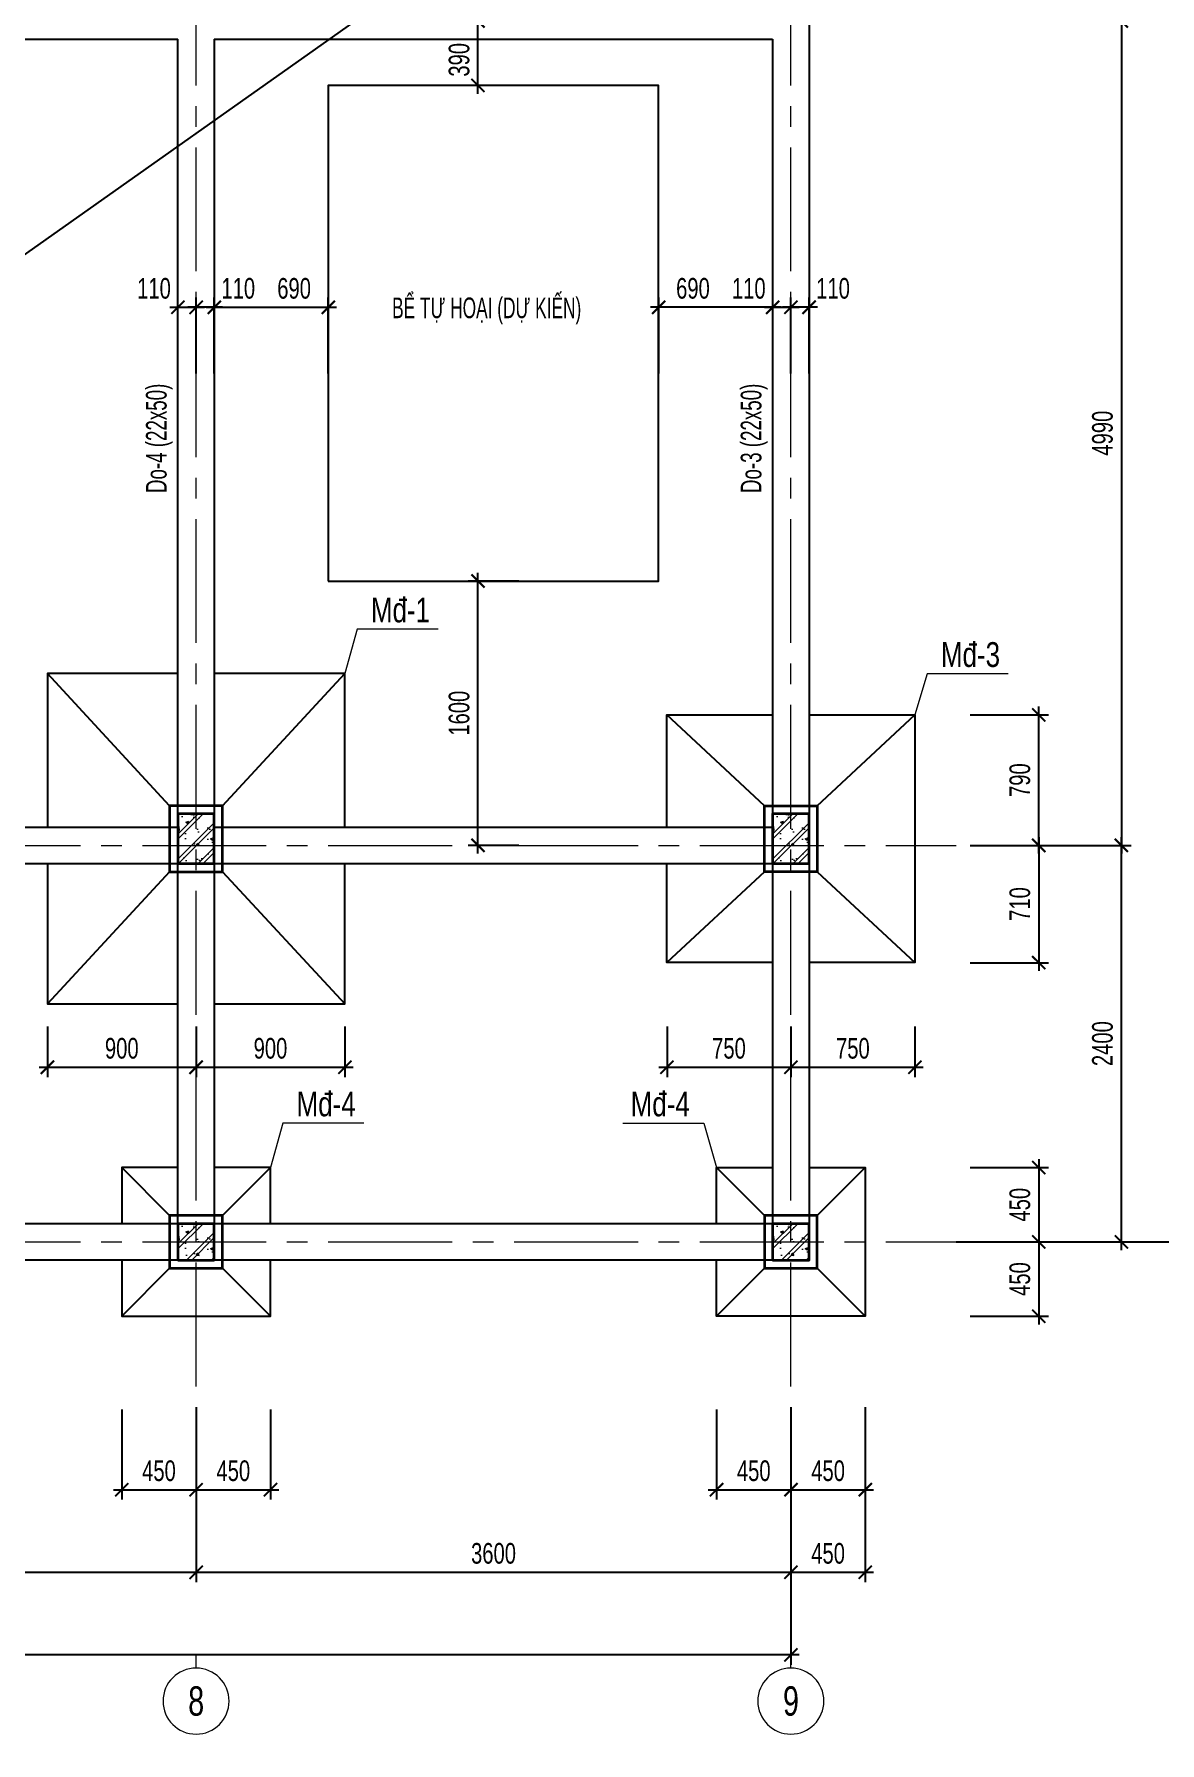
# Model space of a CAD drawing. Header units: millimetres. Extents: x 0 to 42050, y 0 to 29700.
# Drawn here: x 29208 to 36021, y 11580 to 21922 of the extents above; entities that cross this region are included whole.
import ezdxf
from ezdxf.enums import TextEntityAlignment as Align

# ---------------------------------------------------------------- set-up
doc = ezdxf.new("R2010")
doc.units = ezdxf.units.MM
doc.header["$LTSCALE"] = 1000
doc.header["$MEASUREMENT"] = 0
doc.linetypes.add('CENTER2', pattern=[1.125, 0.75, -0.125, 0.125, -0.125])
for name, color, linetype, lineweight in [('CDC_01.AXIS', 160, 'CENTER2', 13), ('CDC_02.DIM', 1, 'Continuous', 18), ('CDC_03.BORDER', 3, 'Continuous', 25), ('CDC_07.TEXTCOL', 3, 'Continuous', 18), ('CDC_08.TEXTBEAM', 2, 'Continuous', 18), ('CDC_09.COLUMN', 4, 'Continuous', 35), ('CDC_10.HATCH', 251, 'Continuous', 9)]:
    doc.layers.add(name, color=color, linetype=linetype, lineweight=lineweight)
doc.layers.add('KCS_Plotter', color=11, linetype='Continuous', plot=False)
doc.styles.add('KCS_BIGTEXT', font='arial.ttf', dxfattribs={"width": 0.7})
doc.styles.add('KCS_SMTEXT', font='arial.ttf', dxfattribs={"width": 0.7})
doc.dimstyles.new('KCS_DIM50', dxfattribs={"dimscale": 50, "dimtxt": 2.5, "dimasz": 1.6, "dimexe": 1.2, "dimexo": 0, "dimgap": 1, "dimtad": 1, "dimdec": 0, "dimzin": 0, "dimdsep": 46, "dimtxsty": 'KCS_SMTEXT', "dimblk": 'ARCHTICK', "dimcen": 0, "dimdle": 1, "dimclrd": 256, "dimclre": 256, "dimclrt": 2, "dimadec": 0, "dimazin": 0, "dimtfac": 1, "dimtdec": 0, "dimtix": 1, "dimtmove": 2, "dimatfit": 3, "dimfxl": 1, "dimtolj": 1, "dimtzin": 0, "dimarcsym": 0})

# ---------------------------------------------------------------- blocks, each defined once
blk = doc.blocks.new('_ArchTick')
at = {"color": 0, "linetype": 'ByBlock', "const_width": 0.15}
blk.add_lwpolyline([(-0.5, -0.5), (0.5, 0.5)], dxfattribs=at)
blk = doc.blocks.new('*D5')
at = {"layer": 'CDC_02.DIM', "lineweight": -2, "transparency": 16777216}
for p, q in [((4988, 13612), (4988, 12052)), ((33788, 13612), (33788, 12052)), ((33838, 12112), (4938, 12112))]:
    blk.add_line(p, q, dxfattribs=at)
at = {"layer": 'DEFPOINTS', "color": 0, "transparency": 16777216}
for p in [(4988, 13612), (33788, 13612), (4988, 12112)]:
    blk.add_point(p, dxfattribs=at)
at = {"layer": 'CDC_02.DIM', "lineweight": -2, "transparency": 16777216, "xscale": 80, "yscale": 80, "zscale": 80, "rotation": 180}
blk.add_blockref('_ArchTick', (4988, 12112), dxfattribs=at)
at = {"layer": 'CDC_02.DIM', "lineweight": -2, "transparency": 16777216, "xscale": 80, "yscale": 80, "zscale": 80}
blk.add_blockref('_ArchTick', (33788, 12112), dxfattribs=at)
at = {"layer": 'CDC_02.DIM', "color": 2, "transparency": 16777216, "insert": (19388, 12226), "char_height": 125, "attachment_point": 5, "style": 'KCS_SMTEXT'}
blk.add_mtext('\\A1;28800', dxfattribs=at)
blk = doc.blocks.new('*D9')
at = {"layer": 'CDC_02.DIM', "lineweight": -2, "transparency": 16777216}
for p, q in [((35288, 17012), (35848, 17012)), ((35788, 14562), (35788, 17062)), ((35288, 14612), (35848, 14612))]:
    blk.add_line(p, q, dxfattribs=at)
at = {"layer": 'DEFPOINTS', "color": 0, "transparency": 16777216}
for p in [(35288, 17012), (35788, 17012), (35288, 14612)]:
    blk.add_point(p, dxfattribs=at)
at = {"layer": 'CDC_02.DIM', "lineweight": -2, "transparency": 16777216, "xscale": 80, "yscale": 80, "zscale": 80}
for p, rotation in [((35788, 17012), 90), ((35788, 14612), 270)]:
    blk.add_blockref('_ArchTick', p, dxfattribs=dict(at, rotation=rotation))
at = {"layer": 'CDC_02.DIM', "color": 2, "transparency": 16777216, "insert": (35674, 15812), "char_height": 125, "attachment_point": 5, "rotation": 90, "style": 'KCS_SMTEXT'}
blk.add_mtext('\\A1;2400', dxfattribs=at)
blk = doc.blocks.new('*D11')
at = {"layer": 'CDC_02.DIM', "lineweight": -2, "transparency": 16777216}
for p, q in [((34788, 23612), (36348, 23612)), ((36288, 14562), (36288, 23662)), ((34788, 14612), (36348, 14612))]:
    blk.add_line(p, q, dxfattribs=at)
at = {"layer": 'DEFPOINTS', "color": 0, "transparency": 16777216}
for p in [(34788, 23612), (36288, 23612), (34788, 14612)]:
    blk.add_point(p, dxfattribs=at)
at = {"layer": 'CDC_02.DIM', "lineweight": -2, "transparency": 16777216, "xscale": 80, "yscale": 80, "zscale": 80}
for p, rotation in [((36288, 23612), 90), ((36288, 14612), 270)]:
    blk.add_blockref('_ArchTick', p, dxfattribs=dict(at, rotation=rotation))
at = {"layer": 'CDC_02.DIM', "color": 2, "transparency": 16777216, "insert": (36174, 19112), "char_height": 125, "attachment_point": 5, "rotation": 90, "style": 'KCS_SMTEXT'}
blk.add_mtext('\\A1;9000', dxfattribs=at)
blk = doc.blocks.new('*D18')
at = {"layer": 'CDC_02.DIM', "lineweight": -2, "transparency": 16777216}
for p, q in [((26588, 13612), (26588, 12552)), ((30188, 13612), (30188, 12552)), ((26538, 12612), (30238, 12612))]:
    blk.add_line(p, q, dxfattribs=at)
at = {"layer": 'DEFPOINTS', "color": 0, "transparency": 16777216}
for p in [(26588, 13612), (30188, 13612), (30188, 12612)]:
    blk.add_point(p, dxfattribs=at)
at = {"layer": 'CDC_02.DIM', "lineweight": -2, "transparency": 16777216, "xscale": 80, "yscale": 80, "zscale": 80, "rotation": 180}
blk.add_blockref('_ArchTick', (26588, 12612), dxfattribs=at)
at = {"layer": 'CDC_02.DIM', "lineweight": -2, "transparency": 16777216, "xscale": 80, "yscale": 80, "zscale": 80}
blk.add_blockref('_ArchTick', (30188, 12612), dxfattribs=at)
at = {"layer": 'CDC_02.DIM', "color": 2, "transparency": 16777216, "insert": (28388, 12726), "char_height": 125, "attachment_point": 5, "style": 'KCS_SMTEXT'}
blk.add_mtext('\\A1;3600', dxfattribs=at)
blk = doc.blocks.new('*D19')
at = {"layer": 'CDC_02.DIM', "lineweight": -2, "transparency": 16777216}
for p, q in [((30188, 13612), (30188, 12552)), ((33788, 13612), (33788, 12552)), ((30138, 12612), (33838, 12612))]:
    blk.add_line(p, q, dxfattribs=at)
at = {"layer": 'DEFPOINTS', "color": 0, "transparency": 16777216}
for p in [(30188, 13612), (33788, 13612), (33788, 12612)]:
    blk.add_point(p, dxfattribs=at)
at = {"layer": 'CDC_02.DIM', "lineweight": -2, "transparency": 16777216, "xscale": 80, "yscale": 80, "zscale": 80, "rotation": 180}
blk.add_blockref('_ArchTick', (30188, 12612), dxfattribs=at)
at = {"layer": 'CDC_02.DIM', "lineweight": -2, "transparency": 16777216, "xscale": 80, "yscale": 80, "zscale": 80}
blk.add_blockref('_ArchTick', (33788, 12612), dxfattribs=at)
at = {"layer": 'CDC_02.DIM', "color": 2, "transparency": 16777216, "insert": (31988, 12726), "char_height": 125, "attachment_point": 5, "style": 'KCS_SMTEXT'}
blk.add_mtext('\\A1;3600', dxfattribs=at)
blk = doc.blocks.new('*D21')
at = {"layer": 'CDC_02.DIM', "lineweight": -2, "transparency": 16777216}
for p, q in [((35788, 22052), (35788, 16962)), ((35288, 22002), (35848, 22002)), ((35288, 17012), (35848, 17012))]:
    blk.add_line(p, q, dxfattribs=at)
at = {"layer": 'DEFPOINTS', "color": 0, "transparency": 16777216}
for p in [(35288, 22002), (35288, 17012), (35788, 17012)]:
    blk.add_point(p, dxfattribs=at)
at = {"layer": 'CDC_02.DIM', "lineweight": -2, "transparency": 16777216, "xscale": 80, "yscale": 80, "zscale": 80}
for p, rotation in [((35788, 22002), 90), ((35788, 17012), 270)]:
    blk.add_blockref('_ArchTick', p, dxfattribs=dict(at, rotation=rotation))
at = {"layer": 'CDC_02.DIM', "color": 2, "transparency": 16777216, "insert": (35674, 19507), "char_height": 125, "attachment_point": 5, "rotation": 90, "style": 'KCS_SMTEXT'}
blk.add_mtext('\\A1;4990', dxfattribs=at)
blk = doc.blocks.new('*D56')
at = {"layer": 'CDC_02.DIM', "lineweight": -2, "transparency": 16777216}
for p, q in [((33788, 13612), (33788, 12552)), ((34238, 13612), (34238, 12552)), ((33738, 12612), (34288, 12612))]:
    blk.add_line(p, q, dxfattribs=at)
at = {"layer": 'DEFPOINTS', "color": 0, "transparency": 16777216}
for p in [(33788, 13612), (34238, 13612), (34238, 12612)]:
    blk.add_point(p, dxfattribs=at)
at = {"layer": 'CDC_02.DIM', "lineweight": -2, "transparency": 16777216, "xscale": 80, "yscale": 80, "zscale": 80, "rotation": 180}
blk.add_blockref('_ArchTick', (33788, 12612), dxfattribs=at)
at = {"layer": 'CDC_02.DIM', "lineweight": -2, "transparency": 16777216, "xscale": 80, "yscale": 80, "zscale": 80}
blk.add_blockref('_ArchTick', (34238, 12612), dxfattribs=at)
at = {"layer": 'CDC_02.DIM', "color": 2, "transparency": 16777216, "insert": (34013, 12726), "char_height": 125, "attachment_point": 5, "style": 'KCS_SMTEXT'}
blk.add_mtext('\\A1;450', dxfattribs=at)
blk = doc.blocks.new('vong')
at = {"layer": 'CDC_02.DIM', "color": 1}
blk.add_line((0, -160), (0, 0), dxfattribs=at)
blk.add_circle((0, -560), 400, dxfattribs=at)
blk = doc.blocks.new('*D67')
at = {"layer": 'CDC_02.DIM', "lineweight": -2, "transparency": 16777216}
for p, q in [((29738, 13598), (29738, 13052)), ((30188, 13598), (30188, 13052)), ((29688, 13112), (30238, 13112))]:
    blk.add_line(p, q, dxfattribs=at)
at = {"layer": 'DEFPOINTS', "color": 0, "transparency": 16777216}
for p in [(29738, 13598), (30188, 13598), (30188, 13112)]:
    blk.add_point(p, dxfattribs=at)
at = {"layer": 'CDC_02.DIM', "lineweight": -2, "transparency": 16777216, "xscale": 80, "yscale": 80, "zscale": 80, "rotation": 180}
blk.add_blockref('_ArchTick', (29738, 13112), dxfattribs=at)
at = {"layer": 'CDC_02.DIM', "lineweight": -2, "transparency": 16777216, "xscale": 80, "yscale": 80, "zscale": 80}
blk.add_blockref('_ArchTick', (30188, 13112), dxfattribs=at)
at = {"layer": 'CDC_02.DIM', "color": 2, "transparency": 16777216, "insert": (29963, 13226), "char_height": 125, "attachment_point": 5, "style": 'KCS_SMTEXT'}
blk.add_mtext('\\A1;450', dxfattribs=at)
blk = doc.blocks.new('*D68')
at = {"layer": 'CDC_02.DIM', "lineweight": -2, "transparency": 16777216}
for p, q in [((30188, 13598), (30188, 13052)), ((30638, 13598), (30638, 13052)), ((30138, 13112), (30688, 13112))]:
    blk.add_line(p, q, dxfattribs=at)
at = {"layer": 'DEFPOINTS', "color": 0, "transparency": 16777216}
for p in [(30188, 13598), (30638, 13598), (30638, 13112)]:
    blk.add_point(p, dxfattribs=at)
at = {"layer": 'CDC_02.DIM', "lineweight": -2, "transparency": 16777216, "xscale": 80, "yscale": 80, "zscale": 80, "rotation": 180}
blk.add_blockref('_ArchTick', (30188, 13112), dxfattribs=at)
at = {"layer": 'CDC_02.DIM', "lineweight": -2, "transparency": 16777216, "xscale": 80, "yscale": 80, "zscale": 80}
blk.add_blockref('_ArchTick', (30638, 13112), dxfattribs=at)
at = {"layer": 'CDC_02.DIM', "color": 2, "transparency": 16777216, "insert": (30413, 13226), "char_height": 125, "attachment_point": 5, "style": 'KCS_SMTEXT'}
blk.add_mtext('\\A1;450', dxfattribs=at)
blk = doc.blocks.new('*D69')
at = {"layer": 'CDC_02.DIM', "lineweight": -2, "transparency": 16777216}
for p, q in [((33338, 13598), (33338, 13052)), ((33788, 13598), (33788, 13052)), ((33288, 13112), (33838, 13112))]:
    blk.add_line(p, q, dxfattribs=at)
at = {"layer": 'DEFPOINTS', "color": 0, "transparency": 16777216}
for p in [(33338, 13598), (33788, 13598), (33788, 13112)]:
    blk.add_point(p, dxfattribs=at)
at = {"layer": 'CDC_02.DIM', "lineweight": -2, "transparency": 16777216, "xscale": 80, "yscale": 80, "zscale": 80, "rotation": 180}
blk.add_blockref('_ArchTick', (33338, 13112), dxfattribs=at)
at = {"layer": 'CDC_02.DIM', "lineweight": -2, "transparency": 16777216, "xscale": 80, "yscale": 80, "zscale": 80}
blk.add_blockref('_ArchTick', (33788, 13112), dxfattribs=at)
at = {"layer": 'CDC_02.DIM', "color": 2, "transparency": 16777216, "insert": (33563, 13226), "char_height": 125, "attachment_point": 5, "style": 'KCS_SMTEXT'}
blk.add_mtext('\\A1;450', dxfattribs=at)
blk = doc.blocks.new('*D70')
at = {"layer": 'CDC_02.DIM', "lineweight": -2, "transparency": 16777216}
for p, q in [((33788, 13598), (33788, 13052)), ((34238, 13598), (34238, 13052)), ((33738, 13112), (34288, 13112))]:
    blk.add_line(p, q, dxfattribs=at)
at = {"layer": 'DEFPOINTS', "color": 0, "transparency": 16777216}
for p in [(33788, 13598), (34238, 13598), (34238, 13112)]:
    blk.add_point(p, dxfattribs=at)
at = {"layer": 'CDC_02.DIM', "lineweight": -2, "transparency": 16777216, "xscale": 80, "yscale": 80, "zscale": 80, "rotation": 180}
blk.add_blockref('_ArchTick', (33788, 13112), dxfattribs=at)
at = {"layer": 'CDC_02.DIM', "lineweight": -2, "transparency": 16777216, "xscale": 80, "yscale": 80, "zscale": 80}
blk.add_blockref('_ArchTick', (34238, 13112), dxfattribs=at)
at = {"layer": 'CDC_02.DIM', "color": 2, "transparency": 16777216, "insert": (34013, 13226), "char_height": 125, "attachment_point": 5, "style": 'KCS_SMTEXT'}
blk.add_mtext('\\A1;450', dxfattribs=at)
blk = doc.blocks.new('*D89')
at = {"layer": 'CDC_02.DIM', "lineweight": -2, "transparency": 16777216}
for p, q in [((34873, 17012), (35348, 17012)), ((35288, 17062), (35288, 16252)), ((34873, 16302), (35348, 16302))]:
    blk.add_line(p, q, dxfattribs=at)
at = {"layer": 'DEFPOINTS', "color": 0, "transparency": 16777216}
for p in [(34873, 17012), (34873, 16302), (35288, 16302)]:
    blk.add_point(p, dxfattribs=at)
at = {"layer": 'CDC_02.DIM', "lineweight": -2, "transparency": 16777216, "xscale": 80, "yscale": 80, "zscale": 80}
for p, rotation in [((35288, 17012), 90), ((35288, 16302), 270)]:
    blk.add_blockref('_ArchTick', p, dxfattribs=dict(at, rotation=rotation))
at = {"layer": 'CDC_02.DIM', "color": 2, "transparency": 16777216, "insert": (35174, 16657), "char_height": 125, "attachment_point": 5, "rotation": 90, "style": 'KCS_SMTEXT'}
blk.add_mtext('\\A1;710', dxfattribs=at)
blk = doc.blocks.new('*D90')
at = {"layer": 'CDC_02.DIM', "lineweight": -2, "transparency": 16777216}
for p, q in [((34873, 17802), (35348, 17802)), ((35288, 16962), (35288, 17852)), ((34873, 17012), (35348, 17012))]:
    blk.add_line(p, q, dxfattribs=at)
at = {"layer": 'DEFPOINTS', "color": 0, "transparency": 16777216}
for p in [(34873, 17802), (35288, 17802), (34873, 17012)]:
    blk.add_point(p, dxfattribs=at)
at = {"layer": 'CDC_02.DIM', "lineweight": -2, "transparency": 16777216, "xscale": 80, "yscale": 80, "zscale": 80}
for p, rotation in [((35288, 17802), 90), ((35288, 17012), 270)]:
    blk.add_blockref('_ArchTick', p, dxfattribs=dict(at, rotation=rotation))
at = {"layer": 'CDC_02.DIM', "color": 2, "transparency": 16777216, "insert": (35174, 17407), "char_height": 125, "attachment_point": 5, "rotation": 90, "style": 'KCS_SMTEXT'}
blk.add_mtext('\\A1;790', dxfattribs=at)
blk = doc.blocks.new('*D91')
at = {"layer": 'CDC_02.DIM', "lineweight": -2, "transparency": 16777216}
for p, q in [((35288, 15112), (35288, 14562)), ((34873, 15062), (35348, 15062)), ((34873, 14612), (35348, 14612))]:
    blk.add_line(p, q, dxfattribs=at)
at = {"layer": 'DEFPOINTS', "color": 0, "transparency": 16777216}
for p in [(34873, 15062), (34873, 14612), (35288, 14612)]:
    blk.add_point(p, dxfattribs=at)
at = {"layer": 'CDC_02.DIM', "lineweight": -2, "transparency": 16777216, "xscale": 80, "yscale": 80, "zscale": 80}
for p, rotation in [((35288, 15062), 90), ((35288, 14612), 270)]:
    blk.add_blockref('_ArchTick', p, dxfattribs=dict(at, rotation=rotation))
at = {"layer": 'CDC_02.DIM', "color": 2, "transparency": 16777216, "insert": (35174, 14837), "char_height": 125, "attachment_point": 5, "rotation": 90, "style": 'KCS_SMTEXT'}
blk.add_mtext('\\A1;450', dxfattribs=at)
blk = doc.blocks.new('*D92')
at = {"layer": 'CDC_02.DIM', "lineweight": -2, "transparency": 16777216}
for p, q in [((34873, 14612), (35348, 14612)), ((35288, 14662), (35288, 14112)), ((34873, 14162), (35348, 14162))]:
    blk.add_line(p, q, dxfattribs=at)
at = {"layer": 'DEFPOINTS', "color": 0, "transparency": 16777216}
for p in [(34873, 14612), (34873, 14162), (35288, 14162)]:
    blk.add_point(p, dxfattribs=at)
at = {"layer": 'CDC_02.DIM', "lineweight": -2, "transparency": 16777216, "xscale": 80, "yscale": 80, "zscale": 80}
for p, rotation in [((35288, 14612), 90), ((35288, 14162), 270)]:
    blk.add_blockref('_ArchTick', p, dxfattribs=dict(at, rotation=rotation))
at = {"layer": 'CDC_02.DIM', "color": 2, "transparency": 16777216, "insert": (35174, 14387), "char_height": 125, "attachment_point": 5, "rotation": 90, "style": 'KCS_SMTEXT'}
blk.add_mtext('\\A1;450', dxfattribs=at)
blk = doc.blocks.new('*D123')
at = {"layer": 'CDC_02.DIM', "lineweight": -2, "transparency": 16777216}
for p, q in [((29288, 15916), (29288, 15609)), ((30188, 15916), (30188, 15609)), ((29238, 15669), (30238, 15669))]:
    blk.add_line(p, q, dxfattribs=at)
at = {"layer": 'DEFPOINTS', "color": 0, "transparency": 16777216}
for p in [(29288, 15916), (30188, 15916), (30188, 15669)]:
    blk.add_point(p, dxfattribs=at)
at = {"layer": 'CDC_02.DIM', "lineweight": -2, "transparency": 16777216, "xscale": 80, "yscale": 80, "zscale": 80, "rotation": 180}
blk.add_blockref('_ArchTick', (29288, 15669), dxfattribs=at)
at = {"layer": 'CDC_02.DIM', "lineweight": -2, "transparency": 16777216, "xscale": 80, "yscale": 80, "zscale": 80}
blk.add_blockref('_ArchTick', (30188, 15669), dxfattribs=at)
at = {"layer": 'CDC_02.DIM', "color": 2, "transparency": 16777216, "insert": (29738, 15783), "char_height": 125, "attachment_point": 5, "style": 'KCS_SMTEXT'}
blk.add_mtext('\\A1;900', dxfattribs=at)
blk = doc.blocks.new('*D124')
at = {"layer": 'CDC_02.DIM', "lineweight": -2, "transparency": 16777216}
for p, q in [((30188, 15916), (30188, 15609)), ((31088, 15916), (31088, 15609)), ((30138, 15669), (31138, 15669))]:
    blk.add_line(p, q, dxfattribs=at)
at = {"layer": 'DEFPOINTS', "color": 0, "transparency": 16777216}
for p in [(30188, 15916), (31088, 15916), (31088, 15669)]:
    blk.add_point(p, dxfattribs=at)
at = {"layer": 'CDC_02.DIM', "lineweight": -2, "transparency": 16777216, "xscale": 80, "yscale": 80, "zscale": 80, "rotation": 180}
blk.add_blockref('_ArchTick', (30188, 15669), dxfattribs=at)
at = {"layer": 'CDC_02.DIM', "lineweight": -2, "transparency": 16777216, "xscale": 80, "yscale": 80, "zscale": 80}
blk.add_blockref('_ArchTick', (31088, 15669), dxfattribs=at)
at = {"layer": 'CDC_02.DIM', "color": 2, "transparency": 16777216, "insert": (30638, 15783), "char_height": 125, "attachment_point": 5, "style": 'KCS_SMTEXT'}
blk.add_mtext('\\A1;900', dxfattribs=at)
blk = doc.blocks.new('*D125')
at = {"layer": 'CDC_02.DIM', "lineweight": -2, "transparency": 16777216}
for p, q in [((33038, 15916), (33038, 15609)), ((33788, 15916), (33788, 15609)), ((32988, 15669), (33838, 15669))]:
    blk.add_line(p, q, dxfattribs=at)
at = {"layer": 'DEFPOINTS', "color": 0, "transparency": 16777216}
for p in [(33038, 15916), (33788, 15916), (33788, 15669)]:
    blk.add_point(p, dxfattribs=at)
at = {"layer": 'CDC_02.DIM', "lineweight": -2, "transparency": 16777216, "xscale": 80, "yscale": 80, "zscale": 80, "rotation": 180}
blk.add_blockref('_ArchTick', (33038, 15669), dxfattribs=at)
at = {"layer": 'CDC_02.DIM', "lineweight": -2, "transparency": 16777216, "xscale": 80, "yscale": 80, "zscale": 80}
blk.add_blockref('_ArchTick', (33788, 15669), dxfattribs=at)
at = {"layer": 'CDC_02.DIM', "color": 2, "transparency": 16777216, "insert": (33413, 15783), "char_height": 125, "attachment_point": 5, "style": 'KCS_SMTEXT'}
blk.add_mtext('\\A1;750', dxfattribs=at)
blk = doc.blocks.new('*D126')
at = {"layer": 'CDC_02.DIM', "lineweight": -2, "transparency": 16777216}
for p, q in [((33788, 15916), (33788, 15609)), ((34538, 15916), (34538, 15609)), ((33738, 15669), (34588, 15669))]:
    blk.add_line(p, q, dxfattribs=at)
at = {"layer": 'DEFPOINTS', "color": 0, "transparency": 16777216}
for p in [(33788, 15916), (34538, 15916), (34538, 15669)]:
    blk.add_point(p, dxfattribs=at)
at = {"layer": 'CDC_02.DIM', "lineweight": -2, "transparency": 16777216, "xscale": 80, "yscale": 80, "zscale": 80, "rotation": 180}
blk.add_blockref('_ArchTick', (33788, 15669), dxfattribs=at)
at = {"layer": 'CDC_02.DIM', "lineweight": -2, "transparency": 16777216, "xscale": 80, "yscale": 80, "zscale": 80}
blk.add_blockref('_ArchTick', (34538, 15669), dxfattribs=at)
at = {"layer": 'CDC_02.DIM', "color": 2, "transparency": 16777216, "insert": (34163, 15783), "char_height": 125, "attachment_point": 5, "style": 'KCS_SMTEXT'}
blk.add_mtext('\\A1;750', dxfattribs=at)
blk = doc.blocks.new('*D133')
at = {"layer": 'CDC_02.DIM', "lineweight": -2, "transparency": 16777216}
for p, q in [((31894, 21562), (31894, 22052)), ((32141, 22002), (31834, 22002)), ((32141, 21612), (31834, 21612))]:
    blk.add_line(p, q, dxfattribs=at)
at = {"layer": 'DEFPOINTS', "color": 0, "transparency": 16777216}
for p in [(31894, 22002), (32141, 22002), (32141, 21612)]:
    blk.add_point(p, dxfattribs=at)
at = {"layer": 'CDC_02.DIM', "lineweight": -2, "transparency": 16777216, "xscale": 80, "yscale": 80, "zscale": 80}
for p, rotation in [((31894, 22002), 90), ((31894, 21612), 270)]:
    blk.add_blockref('_ArchTick', p, dxfattribs=dict(at, rotation=rotation))
at = {"layer": 'CDC_02.DIM', "color": 2, "transparency": 16777216, "insert": (31780, 21767), "char_height": 125, "attachment_point": 5, "rotation": 90, "style": 'KCS_SMTEXT'}
blk.add_mtext('\\A1;390', dxfattribs=at)
blk = doc.blocks.new('*D134')
at = {"layer": 'CDC_02.DIM', "lineweight": -2, "transparency": 16777216}
for p, q in [((31894, 16962), (31894, 18662)), ((32141, 18612), (31834, 18612)), ((32141, 17012), (31834, 17012))]:
    blk.add_line(p, q, dxfattribs=at)
at = {"layer": 'DEFPOINTS', "color": 0, "transparency": 16777216}
for p in [(31894, 18612), (32141, 18612), (32141, 17012)]:
    blk.add_point(p, dxfattribs=at)
at = {"layer": 'CDC_02.DIM', "lineweight": -2, "transparency": 16777216, "xscale": 80, "yscale": 80, "zscale": 80}
for p, rotation in [((31894, 18612), 90), ((31894, 17012), 270)]:
    blk.add_blockref('_ArchTick', p, dxfattribs=dict(at, rotation=rotation))
at = {"layer": 'CDC_02.DIM', "color": 2, "transparency": 16777216, "insert": (31780, 17812), "char_height": 125, "attachment_point": 5, "rotation": 90, "style": 'KCS_SMTEXT'}
blk.add_mtext('\\A1;1600', dxfattribs=at)
blk = doc.blocks.new('*D160')
at = {"layer": 'CDC_02.DIM', "lineweight": -2, "transparency": 16777216}
for p, q in [((30298, 19869), (30298, 20329)), ((30988, 19869), (30988, 20329)), ((30248, 20269), (31038, 20269))]:
    blk.add_line(p, q, dxfattribs=at)
at = {"layer": 'DEFPOINTS', "color": 0, "transparency": 16777216}
for p in [(30988, 20269), (30298, 19869), (30988, 19869)]:
    blk.add_point(p, dxfattribs=at)
at = {"layer": 'CDC_02.DIM', "lineweight": -2, "transparency": 16777216, "xscale": 80, "yscale": 80, "zscale": 80, "rotation": 180}
blk.add_blockref('_ArchTick', (30298, 20269), dxfattribs=at)
at = {"layer": 'CDC_02.DIM', "lineweight": -2, "transparency": 16777216, "xscale": 80, "yscale": 80, "zscale": 80}
blk.add_blockref('_ArchTick', (30988, 20269), dxfattribs=at)
at = {"layer": 'CDC_02.DIM', "color": 2, "transparency": 16777216, "insert": (30781, 20383), "char_height": 125, "attachment_point": 5, "style": 'KCS_SMTEXT'}
blk.add_mtext('\\A1;690', dxfattribs=at)
blk = doc.blocks.new('*D161')
at = {"layer": 'CDC_02.DIM', "lineweight": -2, "transparency": 16777216}
for p, q in [((30188, 19869), (30188, 20329)), ((30298, 19869), (30298, 20329)), ((30348, 20269), (30138, 20269))]:
    blk.add_line(p, q, dxfattribs=at)
at = {"layer": 'DEFPOINTS', "color": 0, "transparency": 16777216}
for p in [(30188, 20269), (30188, 19869), (30298, 19869)]:
    blk.add_point(p, dxfattribs=at)
at = {"layer": 'CDC_02.DIM', "lineweight": -2, "transparency": 16777216, "xscale": 80, "yscale": 80, "zscale": 80, "rotation": 180}
blk.add_blockref('_ArchTick', (30188, 20269), dxfattribs=at)
at = {"layer": 'CDC_02.DIM', "lineweight": -2, "transparency": 16777216, "xscale": 80, "yscale": 80, "zscale": 80}
blk.add_blockref('_ArchTick', (30298, 20269), dxfattribs=at)
at = {"layer": 'CDC_02.DIM', "color": 2, "transparency": 16777216, "insert": (30443, 20383), "char_height": 125, "attachment_point": 5, "style": 'KCS_SMTEXT'}
blk.add_mtext('\\A1;110', dxfattribs=at)
blk = doc.blocks.new('*D162')
at = {"layer": 'CDC_02.DIM', "lineweight": -2, "transparency": 16777216}
for p, q in [((30078, 19869), (30078, 20329)), ((30188, 19869), (30188, 20329)), ((30028, 20269), (30238, 20269))]:
    blk.add_line(p, q, dxfattribs=at)
at = {"layer": 'DEFPOINTS', "color": 0, "transparency": 16777216}
for p in [(30188, 20269), (30078, 19869), (30188, 19869)]:
    blk.add_point(p, dxfattribs=at)
at = {"layer": 'CDC_02.DIM', "lineweight": -2, "transparency": 16777216, "xscale": 80, "yscale": 80, "zscale": 80, "rotation": 180}
blk.add_blockref('_ArchTick', (30078, 20269), dxfattribs=at)
at = {"layer": 'CDC_02.DIM', "lineweight": -2, "transparency": 16777216, "xscale": 80, "yscale": 80, "zscale": 80}
blk.add_blockref('_ArchTick', (30188, 20269), dxfattribs=at)
at = {"layer": 'CDC_02.DIM', "color": 2, "transparency": 16777216, "insert": (29933, 20383), "char_height": 125, "attachment_point": 5, "style": 'KCS_SMTEXT'}
blk.add_mtext('\\A1;110', dxfattribs=at)
blk = doc.blocks.new('*D163')
at = {"layer": 'CDC_02.DIM', "lineweight": -2, "transparency": 16777216}
for p, q in [((32988, 19869), (32988, 20329)), ((33678, 19869), (33678, 20329)), ((33728, 20269), (32938, 20269))]:
    blk.add_line(p, q, dxfattribs=at)
at = {"layer": 'DEFPOINTS', "color": 0, "transparency": 16777216}
for p in [(32988, 20269), (32988, 19869), (33678, 19869)]:
    blk.add_point(p, dxfattribs=at)
at = {"layer": 'CDC_02.DIM', "lineweight": -2, "transparency": 16777216, "xscale": 80, "yscale": 80, "zscale": 80, "rotation": 180}
blk.add_blockref('_ArchTick', (32988, 20269), dxfattribs=at)
at = {"layer": 'CDC_02.DIM', "lineweight": -2, "transparency": 16777216, "xscale": 80, "yscale": 80, "zscale": 80}
blk.add_blockref('_ArchTick', (33678, 20269), dxfattribs=at)
at = {"layer": 'CDC_02.DIM', "color": 2, "transparency": 16777216, "insert": (33195, 20383), "char_height": 125, "attachment_point": 5, "style": 'KCS_SMTEXT'}
blk.add_mtext('\\A1;690', dxfattribs=at)
blk = doc.blocks.new('*D164')
at = {"layer": 'CDC_02.DIM', "lineweight": -2, "transparency": 16777216}
for p, q in [((33678, 19869), (33678, 20329)), ((33788, 19869), (33788, 20329)), ((33628, 20269), (33838, 20269))]:
    blk.add_line(p, q, dxfattribs=at)
at = {"layer": 'DEFPOINTS', "color": 0, "transparency": 16777216}
for p in [(33788, 20269), (33678, 19869), (33788, 19869)]:
    blk.add_point(p, dxfattribs=at)
at = {"layer": 'CDC_02.DIM', "lineweight": -2, "transparency": 16777216, "xscale": 80, "yscale": 80, "zscale": 80, "rotation": 180}
blk.add_blockref('_ArchTick', (33678, 20269), dxfattribs=at)
at = {"layer": 'CDC_02.DIM', "lineweight": -2, "transparency": 16777216, "xscale": 80, "yscale": 80, "zscale": 80}
blk.add_blockref('_ArchTick', (33788, 20269), dxfattribs=at)
at = {"layer": 'CDC_02.DIM', "color": 2, "transparency": 16777216, "insert": (33533, 20383), "char_height": 125, "attachment_point": 5, "style": 'KCS_SMTEXT'}
blk.add_mtext('\\A1;110', dxfattribs=at)
blk = doc.blocks.new('*D165')
at = {"layer": 'CDC_02.DIM', "lineweight": -2, "transparency": 16777216}
for p, q in [((33788, 19869), (33788, 20329)), ((33898, 19869), (33898, 20329)), ((33948, 20269), (33738, 20269))]:
    blk.add_line(p, q, dxfattribs=at)
at = {"layer": 'DEFPOINTS', "color": 0, "transparency": 16777216}
for p in [(33788, 20269), (33788, 19869), (33898, 19869)]:
    blk.add_point(p, dxfattribs=at)
at = {"layer": 'CDC_02.DIM', "lineweight": -2, "transparency": 16777216, "xscale": 80, "yscale": 80, "zscale": 80, "rotation": 180}
blk.add_blockref('_ArchTick', (33788, 20269), dxfattribs=at)
at = {"layer": 'CDC_02.DIM', "lineweight": -2, "transparency": 16777216, "xscale": 80, "yscale": 80, "zscale": 80}
blk.add_blockref('_ArchTick', (33898, 20269), dxfattribs=at)
at = {"layer": 'CDC_02.DIM', "color": 2, "transparency": 16777216, "insert": (34043, 20383), "char_height": 125, "attachment_point": 5, "style": 'KCS_SMTEXT'}
blk.add_mtext('\\A1;110', dxfattribs=at)

msp = doc.modelspace()

# ---------------------------------------------------------------- hatches: boundary and pattern name
at = {"layer": 'CDC_10.HATCH'}
h = msp.add_hatch(dxfattribs=at)
h.set_pattern_fill('BT-01', color=256, scale=25, pattern_type=2)
h.set_pattern_definition([(50, (-28845.48, 9965.73), (179.31505, -15.68803), [18.75, -206.25]), (355, (-28845.48, 9965.73), (-34.68783, 188.04803), [15, -165]), (100.4514, (-28830.54, 9964.43), (144.62735, 172.3599), [15.93505, -175.28553]), (46.1842, (-28845.48, 10015.73), (266.8103, -41.37975), [28.125, -309.375]), (96.6356, (-28823.25, 10012.29), (233.6657, 243.5295), [23.9026, -262.9282]), (351.1842, (-28845.48, 10015.73), (233.6655, 243.5297), [22.5, -247.5]), (21, (-28820.48, 10003.23), (149.22676, -100.65472), [18.75, -206.25]), (326, (-28820.48, 10003.23), (60.82883, 181.2875), [15, -165]), (71.4514, (-28808.04, 9994.85), (210.05566, 80.6326), [15.93505, -175.28553]), (37.5, (-28845.48, 9965.734), (3.039964, 83.223463), [0, -163, 0, -167.5, 0, -165.625]), (7.5, (-28845.48, 9965.73), (65.76738, 98.60293), [0, -95.5, 0, -159.25, 0, -63.125]), (327.5, (-28901.23, 9965.734), (133.45561, -5.63872), [0, -62.5, 0, -195, 0, -258.75]), (317.5, (-28926.23, 9965.73), (145.79654, 25.02625), [0, -81.25, 0, -129.5, 0, -183.75]), (45, (-28845.48, 9965.73), (-75.1301, 75.1301), []), (45, (-28845.48, 9996.36), (-75.1301, 75.1301), [])])
h.paths.add_polyline_path([(30077.5, 16902.2), (30297.5, 16902.2), (30297.5, 17202.2), (30077.5, 17202.2)])
h = msp.add_hatch(dxfattribs=at)
h.set_pattern_fill('BT-01', color=256, scale=25, pattern_type=2)
h.set_pattern_definition([(50, (-25245.48, 9965.73), (179.31505, -15.68803), [18.75, -206.25]), (355, (-25245.48, 9965.73), (-34.68783, 188.04803), [15, -165]), (100.4514, (-25230.54, 9964.43), (144.62735, 172.3599), [15.93505, -175.28553]), (46.1842, (-25245.48, 10015.73), (266.8103, -41.37975), [28.125, -309.375]), (96.6356, (-25223.25, 10012.29), (233.6657, 243.5295), [23.9026, -262.9282]), (351.1842, (-25245.48, 10015.73), (233.6655, 243.5297), [22.5, -247.5]), (21, (-25220.48, 10003.23), (149.22676, -100.65472), [18.75, -206.25]), (326, (-25220.48, 10003.23), (60.82883, 181.2875), [15, -165]), (71.4514, (-25208.04, 9994.85), (210.05566, 80.6326), [15.93505, -175.28553]), (37.5, (-25245.48, 9965.734), (3.039964, 83.223463), [0, -163, 0, -167.5, 0, -165.625]), (7.5, (-25245.48, 9965.73), (65.76738, 98.60293), [0, -95.5, 0, -159.25, 0, -63.125]), (327.5, (-25301.23, 9965.734), (133.45561, -5.63872), [0, -62.5, 0, -195, 0, -258.75]), (317.5, (-25326.23, 9965.73), (145.79654, 25.02625), [0, -81.25, 0, -129.5, 0, -183.75]), (45, (-25245.48, 9965.73), (-75.1301, 75.1301), []), (45, (-25245.48, 9996.36), (-75.1301, 75.1301), [])])
h.paths.add_polyline_path([(33677.5, 16902.2), (33897.5, 16902.2), (33897.5, 17202.2), (33677.5, 17202.2)])
h = msp.add_hatch(dxfattribs=at)
h.set_pattern_fill('BT-01', color=256, scale=25, pattern_type=2)
h.set_pattern_definition([(50, (-28845.48, 7485.73), (179.31505, -15.68803), [18.75, -206.25]), (355, (-28845.48, 7485.73), (-34.68783, 188.04803), [15, -165]), (100.4514, (-28830.54, 7484.43), (144.62735, 172.3599), [15.93505, -175.28553]), (46.1842, (-28845.48, 7535.73), (266.8103, -41.37975), [28.125, -309.375]), (96.6356, (-28823.25, 7532.29), (233.6657, 243.5295), [23.9026, -262.9282]), (351.1842, (-28845.48, 7535.73), (233.6655, 243.5297), [22.5, -247.5]), (21, (-28820.48, 7523.23), (149.22676, -100.65472), [18.75, -206.25]), (326, (-28820.48, 7523.23), (60.82883, 181.2875), [15, -165]), (71.4514, (-28808.04, 7514.85), (210.05566, 80.6326), [15.93505, -175.28553]), (37.5, (-28845.48, 7485.734), (3.039964, 83.223463), [0, -163, 0, -167.5, 0, -165.625]), (7.5, (-28845.48, 7485.73), (65.76738, 98.60293), [0, -95.5, 0, -159.25, 0, -63.125]), (327.5, (-28901.23, 7485.734), (133.45561, -5.63872), [0, -62.5, 0, -195, 0, -258.75]), (317.5, (-28926.23, 7485.73), (145.79654, 25.02625), [0, -81.25, 0, -129.5, 0, -183.75]), (45, (-28845.48, 7485.73), (-75.1301, 75.1301), []), (45, (-28845.48, 7516.36), (-75.1301, 75.1301), [])])
h.paths.add_polyline_path([(30077.5, 14502.2), (30297.5, 14502.2), (30297.5, 14722.2), (30077.5, 14722.2)])
h = msp.add_hatch(dxfattribs=at)
h.set_pattern_fill('BT-01', color=256, scale=25, pattern_type=2)
h.set_pattern_definition([(50, (-25245.48, 7485.73), (179.31505, -15.68803), [18.75, -206.25]), (355, (-25245.48, 7485.73), (-34.68783, 188.04803), [15, -165]), (100.4514, (-25230.54, 7484.43), (144.62735, 172.3599), [15.93505, -175.28553]), (46.1842, (-25245.48, 7535.73), (266.8103, -41.37975), [28.125, -309.375]), (96.6356, (-25223.25, 7532.29), (233.6657, 243.5295), [23.9026, -262.9282]), (351.1842, (-25245.48, 7535.73), (233.6655, 243.5297), [22.5, -247.5]), (21, (-25220.48, 7523.23), (149.22676, -100.65472), [18.75, -206.25]), (326, (-25220.48, 7523.23), (60.82883, 181.2875), [15, -165]), (71.4514, (-25208.04, 7514.85), (210.05566, 80.6326), [15.93505, -175.28553]), (37.5, (-25245.48, 7485.734), (3.039964, 83.223463), [0, -163, 0, -167.5, 0, -165.625]), (7.5, (-25245.48, 7485.73), (65.76738, 98.60293), [0, -95.5, 0, -159.25, 0, -63.125]), (327.5, (-25301.23, 7485.734), (133.45561, -5.63872), [0, -62.5, 0, -195, 0, -258.75]), (317.5, (-25326.23, 7485.73), (145.79654, 25.02625), [0, -81.25, 0, -129.5, 0, -183.75]), (45, (-25245.48, 7485.73), (-75.1301, 75.1301), []), (45, (-25245.48, 7516.36), (-75.1301, 75.1301), [])])
h.paths.add_polyline_path([(33677.5, 14502.2), (33897.5, 14502.2), (33897.5, 14722.2), (33677.5, 14722.2)])

# ---------------------------------------------------------------- linework, layer by layer
at = {"layer": 'CDC_01.AXIS'}
for p, q in [((30187.5, 12612.2), (30187.5, 25612.2)), ((33787.5, 12612.2), (33787.5, 25612.2)), ((3987.5, 17012.2), (34787.5, 17012.2)), ((3987.5, 14612.2), (34787.5, 14612.2))]:
    msp.add_line(p, q, dxfattribs=at)
at = {"layer": 'CDC_03.BORDER'}
for p, q in [((26697.5, 21892.2), (30077.5, 21892.2)), ((30077.5, 17122.2), (30077.5, 21892.2)), ((30297.5, 21892.2), (30297.5, 17122.2)), ((30297.5, 21892.2), (33677.5, 21892.2)), ((30027.5, 17252.2), (29287.5, 18052.2)), ((30347.5, 17252.2), (31087.5, 18052.2)), ((33627.5, 17252.2), (33037.5, 17802.2)), ((33947.5, 17252.2), (34537.5, 17802.2)), ((26697.5, 17122.2), (30077.5, 17122.2)), ((30297.5, 17122.2), (33677.5, 17122.2)), ((26697.5, 16902.2), (30077.5, 16902.2)), ((30077.5, 14722.2), (30077.5, 16902.2)), ((30297.5, 16902.2), (33677.5, 16902.2)), ((30297.5, 16902.2), (30297.5, 14722.2)), ((30027.5, 16852.2), (29287.5, 16052.2)), ((30347.5, 16852.2), (31087.5, 16052.2)), ((33627.5, 16852.2), (33037.5, 16302.2)), ((33947.5, 16852.2), (34537.5, 16302.2)), ((30027.5, 14772.2), (29737.5, 15062.2)), ((30347.5, 14772.2), (30637.5, 15062.2)), ((33627.5, 14772.2), (33337.5, 15062.2)), ((33947.5, 14772.2), (34237.5, 15062.2)), ((30027.5, 14452.2), (29737.5, 14162.2)), ((30347.5, 14452.2), (30637.5, 14162.2)), ((33627.5, 14452.2), (33337.5, 14162.2)), ((33947.5, 14452.2), (34237.5, 14162.2))]:
    msp.add_line(p, q, dxfattribs=at)
for points in [[(4877.5, 23722.2), (33897.5, 23722.2), (33897.5, 14502.2), (4877.5, 14502.2)], [(30987.5, 18612.2), (32987.5, 18612.2), (32987.5, 21612.2), (30987.5, 21612.2)]]:
    msp.add_lwpolyline(points, close=True, dxfattribs=at)
for points in [[(33677.5, 21892.2), (33677.5, 17122.2)], [(30077.5, 18052.2), (29287.5, 18052.2), (29287.5, 17122.8)], [(31087.5, 17122.8), (31087.5, 18052.2), (30297.5, 18052.2)], [(33037.5, 17122.8), (33037.5, 17802.2), (33677.5, 17802.2)], [(33897.5, 17802.2), (34537.5, 17802.2), (34537.5, 17012.2)], [(34537.5, 17012.2), (34537.5, 16302.2), (33897.5, 16302.2)], [(29287.5, 16902.8), (29287.5, 16052.2), (30077.5, 16052.2)], [(33677.5, 16902.2), (33677.5, 14722.2), (30297.5, 14722.2)], [(30297.5, 16052.2), (31087.5, 16052.2), (31087.5, 16902.2)], [(33677.5, 16302.2), (33037.5, 16302.2), (33037.5, 16902.2)], [(30077.5, 15062.2), (29737.5, 15062.2), (29737.5, 14722.2)], [(30637.5, 14722.2), (30637.5, 15062.2), (30297.5, 15062.2)], [(33337.5, 14722.2), (33337.5, 15062.2), (33677.5, 15062.2)], [(33897.5, 15062.2), (34237.5, 15062.2), (34237.5, 14162.2), (33337.5, 14162.2), (33337.5, 14502.2)], [(30077.5, 14722.2), (26697.5, 14722.2)], [(29737.5, 14502.2), (29737.5, 14162.2), (30637.5, 14162.2), (30637.5, 14502.2)]]:
    msp.add_lwpolyline(points, dxfattribs=at)
at = {"layer": 'CDC_07.TEXTCOL', "color": 1}
for points in [[(31653.5, 18320.4), (31163.3, 18320.4), (31087.5, 18052.2)], [(35103.5, 18050.4), (34613.3, 18050.4), (34537.5, 17802.2)], [(31203.5, 15330.4), (30713.3, 15330.4), (30637.5, 15062.2)], [(32771.6, 15330.4), (33261.8, 15330.4), (33337.5, 15062.2)]]:
    msp.add_lwpolyline(points, dxfattribs=at)
at = {"layer": 'CDC_09.COLUMN'}
for points in [[(30027.5, 16852.2), (30347.5, 16852.2), (30347.5, 17252.2), (30027.5, 17252.2)], [(30077.5, 16902.2), (30297.5, 16902.2), (30297.5, 17202.2), (30077.5, 17202.2)], [(33947.5, 16852.2), (33627.5, 16852.2), (33627.5, 17252.2), (33947.5, 17252.2)], [(33677.5, 16902.2), (33897.5, 16902.2), (33897.5, 17202.2), (33677.5, 17202.2)], [(30027.5, 14452.2), (30347.5, 14452.2), (30347.5, 14772.2), (30027.5, 14772.2)], [(30077.5, 14502.2), (30297.5, 14502.2), (30297.5, 14722.2), (30077.5, 14722.2)], [(33627.5, 14452.2), (33947.5, 14452.2), (33947.5, 14772.2), (33627.5, 14772.2)], [(33677.5, 14502.2), (33897.5, 14502.2), (33897.5, 14722.2), (33677.5, 14722.2)]]:
    msp.add_lwpolyline(points, close=True, dxfattribs=at)
at = {"layer": 'KCS_Plotter'}
msp.add_line((0, 0), (42050, 29700), dxfattribs=at)

# ---------------------------------------------------------------- block references
at = {"layer": 'CDC_02.DIM', "xscale": -0.5, "yscale": 0.5, "zscale": 0.5}
for p in [(30187.5, 12112.2), (33787.5, 12112.2)]:
    msp.add_blockref('vong', p, dxfattribs=at)

# ---------------------------------------------------------------- texts
at = {"layer": 'CDC_02.DIM', "color": 4, "style": 'KCS_BIGTEXT', "width": 0.7}
for s, p in [('8', (30188.3, 11832.9)), ('9', (33788.3, 11832.9))]:
    msp.add_text(s, height=177.8, dxfattribs=at).set_placement(p, align=Align.MIDDLE_CENTER)
at = {"layer": 'CDC_07.TEXTCOL', "style": 'KCS_SMTEXT', "width": 0.75}
for s, p in [('Mđ-1', (31424.8, 18437.1)), ('Mđ-3', (34874.8, 18167.1)), ('Mđ-4', (30974.8, 15447.1)), ('Mđ-4', (32996.9, 15447.1))]:
    msp.add_text(s, height=150, dxfattribs=at).set_placement(p, align=Align.MIDDLE_CENTER)
at = {"layer": 'CDC_08.TEXTBEAM', "style": 'KCS_SMTEXT', "width": 0.6}
msp.add_text('BỂ TỰ HOẠI (DỰ KIẾN)', height=125, dxfattribs=at).set_placement((31946.6, 20265.7), align=Align.MIDDLE_CENTER)
at = {"layer": 'CDC_08.TEXTBEAM', "style": 'KCS_SMTEXT', "width": 0.65}
for s, p in [('Do-4 (22x50)', (29946.8, 19475.7)), ('Do-3 (22x50)', (33546.8, 19475.7))]:
    msp.add_text(s, height=125, rotation=90, dxfattribs=at).set_placement(p, align=Align.MIDDLE_CENTER)

# ---------------------------------------------------------------- dimensions: what is measured, and where the dimension line sits
at = {"layer": 'CDC_02.DIM'}
for base, p1, p2, picture, middle in [((36287.5, 23612.2), (34787.5, 14612.2), (34787.5, 23612.2), '*D11', (36173.7, 19112.2)), ((35787.5, 17012.2), (35287.5, 22002.2), (35287.5, 17012.2), '*D21', (35673.7, 19507.2)), ((31894.3, 18612.2), (32140.8, 17012.2), (32140.8, 18612.2), '*D134', (31780.5, 17812.2)), ((35287.5, 17802.2), (34872.5, 17012.2), (34872.5, 17802.2), '*D90', (35173.7, 17407.2)), ((35287.5, 16302.2), (34872.5, 17012.2), (34872.5, 16302.2), '*D89', (35173.7, 16657.2)), ((35787.5, 17012.2), (35287.5, 14612.2), (35287.5, 17012.2), '*D9', (35673.7, 15812.2)), ((35287.5, 14612.2), (34872.6, 15062.2), (34872.6, 14612.2), '*D91', (35173.7, 14837.2)), ((35287.5, 14162.2), (34872.6, 14612.2), (34872.6, 14162.2), '*D92', (35173.7, 14387.2))]:
    dim = msp.add_linear_dim(base=base, p1=p1, p2=p2, angle=90, dimstyle='KCS_DIM50', dxfattribs=at)
    dim.commit()
    dim.dimension.update_dxf_attribs({"geometry": picture, "text_midpoint": middle})
for base, p1, p2, angle, picture, middle in [((31894.3, 22002.2), (32140.8, 21612.2), (32140.8, 22002.2), 90, '*D133', (31780.4, 21767.2)), ((30187.5, 20269.2), (30297.5, 19869.2), (30187.5, 19869.2), 180, '*D161', (30442.5, 20383)), ((32987.5, 20269.2), (33677.5, 19869.2), (32987.5, 19869.2), 180, '*D163', (33194.5, 20383)), ((33787.5, 20269.2), (33897.5, 19869.2), (33787.5, 19869.2), 180, '*D165', (34042.5, 20383))]:
    dim = msp.add_linear_dim(base=base, p1=p1, p2=p2, angle=angle, dimstyle='KCS_DIM50', dxfattribs=at)
    dim.commit()
    dim.dimension.update_dxf_attribs({"geometry": picture, "text_midpoint": middle, "dimtype": 160})
for base, p1, p2, picture, middle in [((30187.5, 20269.2), (30077.5, 19869.2), (30187.5, 19869.2), '*D162', (29932.5, 20383)), ((30987.5, 20269.2), (30297.5, 19869.2), (30987.5, 19869.2), '*D160', (30780.5, 20383)), ((33787.5, 20269.2), (33677.5, 19869.2), (33787.5, 19869.2), '*D164', (33532.5, 20383))]:
    dim = msp.add_linear_dim(base=base, p1=p1, p2=p2, dimstyle='KCS_DIM50', dxfattribs=at)
    dim.commit()
    dim.dimension.update_dxf_attribs({"geometry": picture, "text_midpoint": middle, "dimtype": 160})
for base, p1, p2, picture, middle in [((30187.5, 15669), (29287.5, 15916.2), (30187.5, 15916.2), '*D123', (29737.5, 15782.8)), ((31087.5, 15669), (30187.5, 15916.2), (31087.5, 15916.2), '*D124', (30637.5, 15782.8)), ((33787.5, 15669), (33037.5, 15916.2), (33787.5, 15916.2), '*D125', (33412.5, 15782.8)), ((34537.5, 15669), (33787.5, 15916.2), (34537.5, 15916.2), '*D126', (34162.5, 15782.8)), ((4987.5, 12112.2), (33787.5, 13612.2), (4987.5, 13612.2), '*D5', (19387.5, 12226)), ((30187.5, 12612.2), (26587.5, 13612.2), (30187.5, 13612.2), '*D18', (28387.5, 12726.1)), ((30187.5, 13112.2), (29737.5, 13598), (30187.5, 13598), '*D67', (29962.5, 13226)), ((33787.5, 12612.2), (30187.5, 13612.2), (33787.5, 13612.2), '*D19', (31987.5, 12726.1)), ((30637.5, 13112.2), (30187.5, 13598), (30637.5, 13598), '*D68', (30412.5, 13226)), ((33787.5, 13112.2), (33337.5, 13598), (33787.5, 13598), '*D69', (33562.5, 13226)), ((34237.5, 12612.2), (33787.5, 13612.2), (34237.5, 13612.2), '*D56', (34012.5, 12726)), ((34237.5, 13112.2), (33787.5, 13598), (34237.5, 13598), '*D70', (34012.5, 13226))]:
    dim = msp.add_linear_dim(base=base, p1=p1, p2=p2, dimstyle='KCS_DIM50', dxfattribs=at)
    dim.commit()
    dim.dimension.update_dxf_attribs({"geometry": picture, "text_midpoint": middle})

doc.saveas('drawing.dxf')
